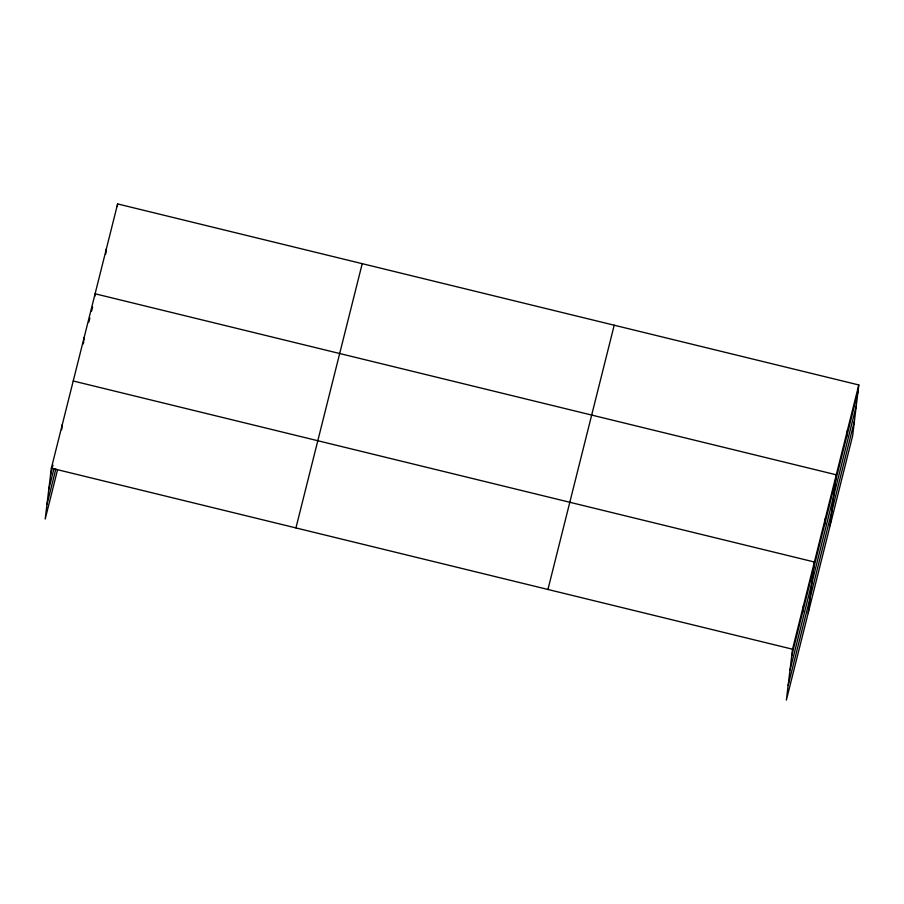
<?xml version="1.0" encoding="UTF-8"?>
<svg xmlns="http://www.w3.org/2000/svg" width="904" height="904" viewBox="0 0 904 904"><rect width="100%" height="100%" fill="white"/><g stroke="black" fill="none" stroke-linecap="round" stroke-linejoin="round"><path stroke-width="1.36" d="M858.8 384.957L792.525 649.208L786.367 700.069L852.641 435.807L858.8 384.957L117.633 203.931L51.358 468.193L45.2 519.043L57.506 469.99M61.664 429.762L62.286 424.586M83.383 343.848L84.162 337.384M94.784 296.365L95.101 293.777L836.268 474.803L830.109 525.653M105.734 254.035L106.367 248.86M117.317 206.519L117.633 203.931M802.673 612.076L803.464 605.612M808.244 612.867L814.391 562.005L73.224 380.991M824.55 524.874L825.329 518.399M846.754 436.349L847.534 429.875M50.567 474.656L52.963 465.119M88.841 322.05L89.869 317.959M91.575 311.145L92.603 307.066M48.793 489.313L53.924 468.871M46.974 504.398L55.856 468.973M295.936 527.925L362.221 263.674M547.937 589.476L614.211 325.214M791.746 655.682L858.02 391.421M789.972 670.327L856.246 406.065M788.141 685.424L854.416 421.162M51.358 468.193L792.525 649.208"/></g></svg>
